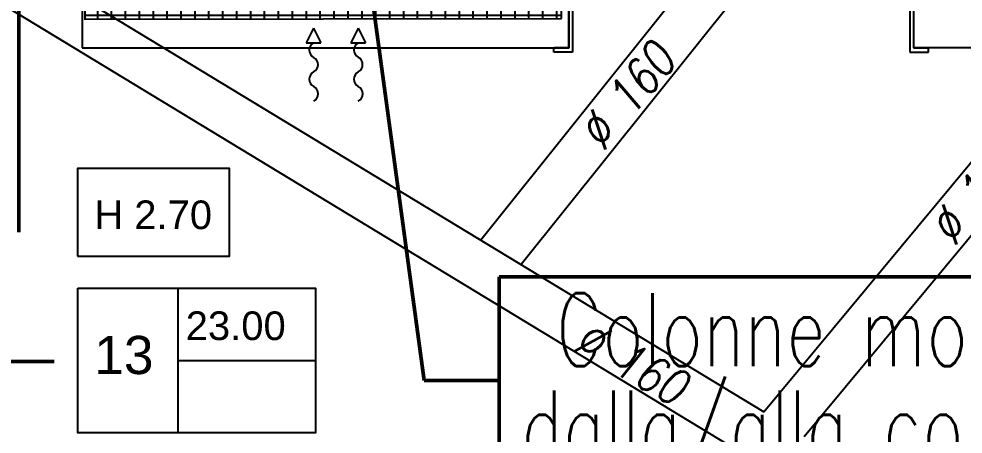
# Model space of a CAD drawing. Header units: millimetres. Extents: x -3782782348 to 131293, y -36553 to 57271.
# Drawn here: x 93541.8 to 93865.1, y 38266.9 to 38409 of the extents above; entities that cross this region are included whole.
import ezdxf

# ---------------------------------------------------------------- set-up
doc = ezdxf.new("R2010")
doc.units = ezdxf.units.MM
doc.header["$LTSCALE"] = 0.01
doc.linetypes.add('HIDDEN2', pattern=[4.7625, 3.175, -1.5875])
for name, color, linetype in [('ESTRAZ', 2, 'Continuous'), ('X_Ascensori', 8, 'Continuous'), ('X_MURI', 8, 'Continuous')]:
    doc.layers.add(name, color=color, linetype=linetype)
doc.layers.add('tubi_uta', color=253, linetype='Continuous', lineweight=50)
doc.styles.add('nomi', font='arial.ttf')
doc.styles.add('ROMANS', font='romans')
doc.styles.add('testo indicazioni', font='romans.shx', dxfattribs={"width": 0.8, "oblique": 10, "height": 17.5})

# ---------------------------------------------------------------- blocks, each defined once
blk = doc.blocks.new('porta 120 metallica')
blk.add_line((66, 71.65), (66, -78.72))
at = {"linetype": 'ByBlock'}
for p, q in [((0.09, -10.75), (0.09, -1.73)), ((-4.42, -6.24), (3.42, -6.24))]:
    blk.add_line(p, q, dxfattribs=at)
at = {"color": 5, "linetype": 'HIDDEN2'}
blk.add_line((3.5, -3.53), (123.5, -3.53), dxfattribs=at)
at = {"linetype": 'ByBlock'}
for points in [[(-3.5, 0), (-3.5, -3.53), (3.5, -3.53), (3.5, 9.47), (0, 9.47), (0, 0)], [(123.5, -3.53), (123.5, 9.47), (127, 9.47), (127, 0), (130.5, 0), (130.5, -3.53)], [(8.79, -12.27), (8.79, -131.24), (3.49, -131.24), (3.49, -131.24), (2.79, -131.24), (2.79, -6.24), (3.49, -6.24), (3.49, -12.27)]]:
    blk.add_lwpolyline(points, close=True, dxfattribs=at)
for points in [[(2.8, -121.42), (-3.26, -121.42), (-3.26, -105.12), (2.79, -105.12)], [(8.79, -121.42), (14.85, -121.42), (14.85, -105.12), (8.79, -105.12)]]:
    blk.add_lwpolyline(points, dxfattribs=at)
blk.add_circle((0.09, -6.24), 1.51, dxfattribs=at)
at = {"color": 5, "linetype": 'HIDDEN2'}
blk.add_arc((0.02, -7.99), 123.56, 274.0732, 2.0664, dxfattribs=at)
blk = doc.blocks.new('A$C7C63278F')
at = {"layer": 'X_Ascensori'}
for p, q in [((42383.25, 21416.27, 0), (42383.25, 21394.27, 0)), ((42384.49, 21417.61, 0), (42384.49, 21392.81, 0)), ((42500.01, 21417.61, 0), (42500.01, 21392.81, 0)), ((42501.25, 21416.27, 0), (42501.25, 21394.27, 0)), ((42378.1, 21392.81, 0), (42378.1, 21394.27, 0)), ((42383.25, 21394.27, 0), (42378.2, 21394.27, 0)), ((42501.25, 21394.27, 0), (42506.3, 21394.27, 0)), ((42506.41, 21392.81, 0), (42506.41, 21394.27, 0)), ((42384.49, 21392.81, 0), (42378.1, 21392.81, 0)), ((42500.01, 21392.81, 0), (42506.41, 21392.81, 0))]:
    blk.add_line(p, q, dxfattribs=at)

msp = doc.modelspace()

# ---------------------------------------------------------------- hatches: boundary and pattern name
at = {"layer": 'X_MURI', "ltscale": 4}
h = msp.add_hatch(dxfattribs=at)
h.set_pattern_fill('NET', color=256, scale=1.5, angle=180, style=0)
h.set_pattern_definition([(7e-15, (98074.104, 68656.8524), (6e-16, -4.7625), []), (270, (98074.104, 68656.8524), (-4.7625, -9e-16), [])])
h.paths.add_polyline_path([(93727.51, 38409.1), (93727.51, 38419.1), (93564.42, 38418.88), (93564.42, 38408.87)])

# ---------------------------------------------------------------- linework, layer by layer
at = {"layer": 'tubi_uta', "color": 6}
msp.add_line((93541.8, 38551.5, 0), (93541.8, 38336.04, 0), dxfattribs=at)
at = {"layer": 'tubi_uta', "color": 1}
for p, q in [((93680.6, 38285.27, 0), (93644.52, 38550.56, 0)), ((93553.82, 38291.76, 0), (93299.96, 38291.76, 0)), ((93706.19, 38285.27, 0), (93680.6, 38285.27, 0))]:
    msp.add_line(p, q, dxfattribs=at)
at = {"layer": 'tubi_uta', "color": 1, "elevation": 0}
msp.add_lwpolyline([(93706.19, 38320.75), (93706.19, 38249.78), (93985.94, 38249.78), (93985.94, 38320.75)], close=True, dxfattribs=at)
at = {"layer": 'X_MURI', "ltscale": 4}
for p, q in [((93294.16, 38560.73), (93811.39, 38246.95)), ((93398.39, 38516.21), (93796.83, 38274.49)), ((93796.83, 38274.49, 0), (93961.47, 38472.84)), ((93799.71, 38457.84), (93699.94, 38333.28)), ((93810.66, 38266.1, 0), (93969.82, 38457.84)), ((93812.19, 38447.83), (93713.73, 38324.91)), ((93563.48, 38438.08, 0), (93563.48, 38399.04, 0)), ((93848.07, 38421.04, 0), (93848.07, 38399.04, 0)), ((93642.7, 38405.82, 0), (93640.2, 38400.82, 0)), ((93642.7, 38405.82, 0), (93645.2, 38400.82, 0)), ((93642.7, 38405.82, 0), (93645.2, 38400.82, 0)), ((93657.98, 38405.84), (93655.49, 38400.83)), ((93657.98, 38405.84), (93660.49, 38400.84)), ((93640.2, 38400.82, 0), (93645.2, 38400.82, 0)), ((93655.49, 38400.83), (93660.49, 38400.84)), ((93563.48, 38399.04, 0), (93729.74, 38399.04, 0)), ((93563.48, 38399.04, 0), (93631.6, 38399.04, 0)), ((93882.04, 38399.04, 0), (93848.07, 38399.04, 0)), ((93596.17, 38316.84), (93596.17, 38267.3)), ((93596.17, 38316.84), (93596.17, 38267.3)), ((93596.17, 38292.07), (93643.33, 38292.07)), ((93596.17, 38292.07), (93643.33, 38292.07))]:
    msp.add_line(p, q, dxfattribs=at)
at = {"layer": 'X_MURI', "ltscale": 4, "elevation": 0}
for points in [[(93725.02, 38399.04), (93730.07, 38399.04), (93730.07, 38421.04), (93692.57, 38421.04)], [(93727.51, 38409.1), (93727.51, 38409.1), (93727.51, 38419.1), (93564.42, 38418.88), (93564.42, 38408.87), (93727.51, 38409.1)]]:
    msp.add_lwpolyline(points, dxfattribs=at)
at = {"layer": 'X_MURI', "ltscale": 4}
for points in [[(93561.89, 38327.74), (93613.86, 38327.74), (93613.86, 38357.74), (93561.89, 38357.74)], [(93561.95, 38316.84), (93643.33, 38316.84), (93643.33, 38267.3), (93561.95, 38267.3)], [(93561.95, 38316.84), (93643.33, 38316.84), (93643.33, 38267.3), (93561.95, 38267.3)]]:
    msp.add_lwpolyline(points, close=True, dxfattribs=at)
for centre, start, end in [((93644.04, 38398.32, 0), 118.138, 241.993), ((93659.32, 38398.34), 118.138, 241.993), ((93641.38, 38393.32, 0), 298.138, 61.993), ((93656.66, 38393.33), 298.138, 61.993), ((93644.05, 38388.32, 0), 118.138, 241.993), ((93659.33, 38388.34), 118.138, 241.993), ((93641.39, 38383.32, 0), 298.138, 61.993), ((93656.67, 38383.33), 298.138, 61.993)]:
    msp.add_arc(centre, 2.83, start, end, dxfattribs=at)

# ---------------------------------------------------------------- block references
msp.add_blockref('A$C7C63278F', (51346.82, 17004.77), dxfattribs=at)
at = {"layer": 'X_MURI', "ltscale": 4, "rotation": 180}
msp.add_blockref('porta 120 metallica', (93563.47, 38438.08, 0), dxfattribs=at)

# ---------------------------------------------------------------- texts
at = {"layer": 'ESTRAZ', "color": 3, "style": 'ROMANS', "width": 0.7}
for s, p in [('Colonne montanti ', (93725.73, 38290.17, 0)), ('dalla/alla copertura', (93713.81, 38256.82, 0))]:
    msp.add_text(s, height=25, dxfattribs=at).set_placement(p)
at = {"layer": 'X_MURI', "ltscale": 4}
for s, insert, char_height, width, attachment_point, rotation, style in [('{\\Fromans|c238;%%C }160', (93767.49, 38394.22, 0), 12.25, 163.1594, 9, 50.2997, 'testo indicazioni'), ('{\\Fromans|c238;%%C }160', (93887.57, 38361.71, 0), 12.25, 163.1594, 9, 50.2997, 'testo indicazioni'), ('{\\H1.2x;H 2.70}', (93607.94, 38341.86, 0), 8.1648, 81.6493, 6, 359.9558, 'nomi'), ('{\\H1.2x;23.00}', (93633.16, 38303.89, 0), 8.1648, 81.6493, 6, 359.9558, 'nomi'), ('{\\H1.6x;13}', (93587.89, 38293.86), 8.1648, 81.6493, 6, 359.9558, 'nomi'), ('{\\Fromans|c238;%%C }160', (93766.03, 38276.28, 0), 12.25, 163.1594, 9, 330.8377, 'testo indicazioni')]:
    msp.add_mtext(s, dxfattribs=dict(at, insert=insert, char_height=char_height, width=width, attachment_point=attachment_point, rotation=rotation, style=style))

doc.saveas('drawing.dxf')
